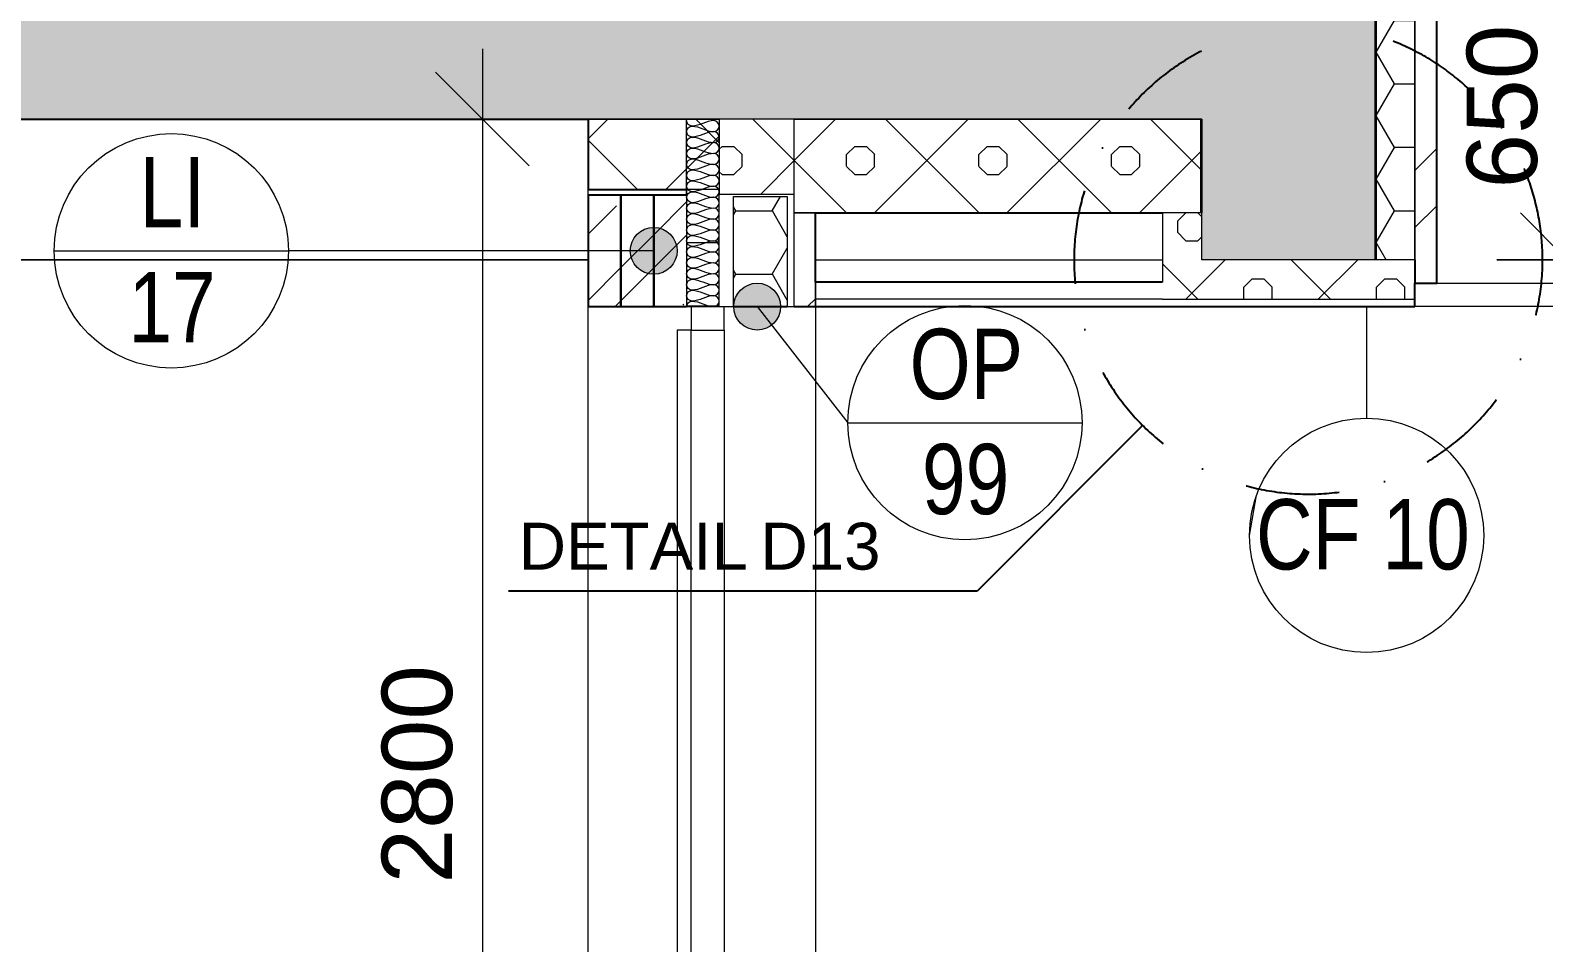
# Model space of a CAD drawing. Header units: millimetres. Extents: x -7743 to 191930, y -8645 to 72638.
# Drawn here: x 20869 to 24100, y 5243 to 7189 of the extents above; entities that cross this region are included whole.
import ezdxf

# ---------------------------------------------------------------- set-up
doc = ezdxf.new("R2010")
doc.units = ezdxf.units.MM
doc.linetypes.add('HA_DashDot_4mm-S1mm', pattern=[400, 200, -100, 0, -100])
for name, color, linetype, lineweight in [('A-____-____-DIMS', 9, 'Continuous', 5), ('A-____-____-DIMS-100', 9, 'Continuous', 5), ('A-CLNG-____-IDEN', 9, 'Continuous', 9), ('A-CLNG-____-MCUT', 9, 'Continuous', 25), ('A-CLNG-____-OTLN', 9, 'Continuous', 9), ('A-DETL-____-OTLN', 9, 'Continuous', 25), ('A-DETL-____-THIN', 9, 'Continuous', 9), ('A-DETL-GENF-OTLN', 9, 'Continuous', 9), ('A-DOOR-____-MCUT', 9, 'Continuous', 9), ('A-DOOR-____-OTLN', 9, 'Continuous', 9), ('A-FLOR-____-MCUT', 9, 'Continuous', 25), ('A-FLOR-____-OTLN', 9, 'Continuous', 9), ('A-FLOR-____-OVHD', 9, 'HA_DashDot_4mm-S1mm', 25), ('A-FLOR-____-PATT', 9, 'Continuous', 25), ('A-GENM-____-IDEN', 9, 'Continuous', 9), ('A-GENM-____-MCUT', 9, 'Continuous', 9), ('A-GENM-____-OTLN', 9, 'Continuous', 9), ('A-GLAZ-CWMG-MCUT', 9, 'Continuous', 5), ('A-GLAZ-CWMG-OTLN', 9, 'Continuous', 5), ('A-WALL-____-MCUT', 9, 'Continuous', 25), ('A-WALL-____-OTLN', 9, 'Continuous', 9), ('A-WALL-____-PATT', 9, 'Continuous', 25), ('G-____-____-TEXT', 9, 'Continuous', 5)]:
    doc.layers.add(name, color=color, linetype=linetype, lineweight=lineweight)
doc.styles.add('Arial', font='arial.ttf', dxfattribs={"height": 150})
doc.styles.add('Arial_2', font='arial.ttf', dxfattribs={"height": 100})
doc.styles.add('Arial_3', font='arial.ttf', dxfattribs={"width": 0.8, "height": 150})
doc.dimstyles.new('Inner_Dimensions', dxfattribs={"dimscale": 304.8, "dimtxt": 153.03891, "dimasz": 0.656168, "dimexe": 0.492126, "dimexo": 0.0625, "dimgap": 0.065617, "dimtad": 1, "dimdec": 0, "dimzin": 0, "dimdsep": 46, "dimtxsty": 'Arial', "dimblk1": 'OBLIQUE', "dimblk2": 'OBLIQUE', "dimsah": 1, "dimcen": 0.09, "dimdle": 0.492126, "dimazin": 0, "dimtfac": 1, "dimtdec": 4, "dimtix": 1, "dimtmove": 0, "dimatfit": 3, "dimfxl": 0.492126, "dimfxlon": 1, "dimtvp": 1, "dimtolj": 1, "dimtzin": 0, "dimlwd": 9, "dimlwe": 9, "dimarcsym": 2})
pattern_1 = [(45, (695.23, 1865.4), (-251.447, 251.447), []), (45, (695.23, 2246.4), (-251.447, 251.447), [])]
pattern_2 = [(45, (765.94, 1865.4), (-141.4214, 141.4214), []), (0, (991.29, 1931.64), (141.421, 141.421), [25, -257.843]), (45, (1016.29, 1931.64), (-141.4214, 141.4214), [25, -175]), (90, (1033.96, 1949.32), (-141.421, 141.421), [25, -257.843]), (135, (1033.96, 1974.32), (-141.4214, -141.4214), [25, -175]), (0, (991.29, 1992), (141.421, 141.421), [25, -257.843]), (45, (973.6, 1974.32), (-141.4214, 141.4214), [25, -175]), (90, (973.61, 1949.32), (-141.421, 141.421), [25, -257.843]), (135, (991.29, 1931.64), (-141.4214, -141.4214), [25, -175]), (135, (958.79, 1865.4), (-141.4214, -141.4214), [])]
pattern_3 = [(0, (695.234, 1865.4), (117.188, 67.658), [78.125, -156.25]), (120, (695.234, 1865.4), (-117.18755, 67.65879), [78.125, -156.25]), (60, (695.234, 1865.4), (0.00045, 135.31679), [0, -156.25, 78.125, 0])]
pattern_4 = [(45, (695.23, 1865.4), (-176.7767, 176.7767), []), (45, (765.94, 1865.4), (-176.7767, 176.7767), []), (45, (907.37, 1865.4), (-106.066, 247.4874), [100, -50, 3.353, -46.647])]

# ---------------------------------------------------------------- blocks, each defined once
blk = doc.blocks.new('Obdélníková příčel - 50x70mm EXT-1499822-ŘEZ A-A OBJEKT A')
at = {"layer": 'A-GLAZ-CWMG-MCUT', "color": 50}
for p, q in [((22280, 6600), (22280, 6550)), ((22350, 6550), (22350, 6600)), ((22280, 6550), (22350, 6550))]:
    blk.add_line(p, q, dxfattribs=at)
blk = doc.blocks.new('ABMV_CW_Single_Swing_Generic - Ex_Glass_SKLOPNE-1550612-ŘEZ A-A OBJEKT A')
at = {"layer": 'A-DOOR-____-MCUT', "color": 250}
for p, q in [((22250, 6550), (22250, 4250)), ((22280, 6550), (22250, 6550)), ((22280, 4250), (22280, 6550)), ((22250, 4250), (22280, 4250))]:
    blk.add_line(p, q, dxfattribs=at)
blk = doc.blocks.new('Obdélníková příčel - 50x70mm EXT-1499826-ŘEZ A-A OBJEKT A')
at = {"layer": 'A-GLAZ-CWMG-OTLN', "color": 50}
blk.add_line((22350, 6550), (22350, 4250), dxfattribs=at)
blk = doc.blocks.new('TB_Porotherm KP7_2500mm - TB_Porotherm KP7_2500mm-V20-ŘEZ A-A OBJEKT A')
at = {"layer": 'A-GENM-____-OTLN', "lineweight": 5}
h = blk.add_hatch(dxfattribs=at)
h.set_pattern_fill('FP_8', color=256, style=0, pattern_type=2)
h.set_pattern_definition(pattern_4)
h.paths.add_polyline_path([(22130, 6600), (22130, 6838), (22060, 6838), (22060, 6600)])
at = {"layer": 'A-GENM-____-MCUT', "color": 10, "lineweight": 25}
for p, q in [((22130, 6838), (22060, 6838)), ((22060, 6838), (22060, 6600)), ((22130, 6600), (22130, 6838)), ((22060, 6600), (22130, 6600))]:
    blk.add_line(p, q, dxfattribs=at)
blk = doc.blocks.new('TB_Porotherm KP7_2500mm - TB_Porotherm KP7_2500mm-V21-ŘEZ A-A OBJEKT A')
at = {"layer": 'A-GENM-____-OTLN', "lineweight": 5}
h = blk.add_hatch(dxfattribs=at)
h.set_pattern_fill('FP_8', color=256, style=0, pattern_type=2)
h.set_pattern_definition(pattern_4)
h.paths.add_polyline_path([(22200, 6600), (22200, 6838), (22130, 6838), (22130, 6600)])
at = {"layer": 'A-GENM-____-MCUT', "color": 10, "lineweight": 25}
for p, q in [((22200, 6838), (22130, 6838)), ((22130, 6838), (22130, 6600)), ((22200, 6600), (22200, 6838)), ((22130, 6600), (22200, 6600))]:
    blk.add_line(p, q, dxfattribs=at)
blk = doc.blocks.new('TB_Porotherm KP7_2500mm - TB_Porotherm KP7_2500mm-V22-ŘEZ A-A OBJEKT A')
at = {"layer": 'A-GENM-____-OTLN', "lineweight": 5}
h = blk.add_hatch(dxfattribs=at)
h.set_pattern_fill('FP_8', color=256, style=0, pattern_type=2)
h.set_pattern_definition(pattern_4)
h.paths.add_polyline_path([(22270, 6600), (22270, 6838), (22200, 6838), (22200, 6600)])
at = {"layer": 'A-GENM-____-MCUT', "color": 10, "lineweight": 25}
for p, q in [((22270, 6838), (22200, 6838)), ((22200, 6838), (22200, 6600)), ((22200, 6600), (22270, 6600))]:
    blk.add_line(p, q, dxfattribs=at)
blk = doc.blocks.new('185-01_OBJEKT A_Central_rvt-1-ŘEZ A-A OBJEKT A')
at = {"layer": 'A-FLOR-____-PATT', "lineweight": 9}
h = blk.add_hatch(color=254, dxfattribs=at)
h.paths.add_polyline_path([(23740.1, 6700), (23742.1, 6700), (23742.1, 7000), (23740.1, 7000), (23740.1, 6701.7)])
h.paths.add_polyline_path([(23740.1, 7350), (23742.1, 7350), (23742.1, 7650), (23740.1, 7650), (23740.1, 7351.7)])
at = {"layer": 'A-FLOR-____-PATT', "lineweight": 5}
h = blk.add_hatch(dxfattribs=at)
h.set_pattern_fill('FP_5', color=50, style=0, pattern_type=2)
h.set_pattern_definition(pattern_3)
h.paths.add_polyline_path([(23742.1, 6700), (23824.7, 6700), (23824.7, 7650), (23742.1, 7650), (23742.1, 6825.4)])
at = {"layer": 'A-FLOR-____-PATT', "lineweight": 9}
h = blk.add_hatch(color=254, dxfattribs=at)
h.paths.add_polyline_path([(-260, 7000), (23370.1, 7000.9), (23370.1, 7220), (-260, 7220)])
h.paths.add_polyline_path([(23742.1, 7000), (23742.1, 7220), (23740.1, 7219.6), (23740.1, 7000)])
at = {"layer": 'A-FLOR-____-PATT', "lineweight": 5}
h = blk.add_hatch(dxfattribs=at)
h.set_pattern_fill('FP_2', color=50, style=0, pattern_type=2)
h.set_pattern_definition(pattern_2)
h.paths.add_polyline_path([(22500, 6800), (23368.5, 6800), (23368.5, 7000), (22500, 7000), (22500, 6825.4)])
at = {"layer": 'A-WALL-____-PATT', "lineweight": 5}
h = blk.add_hatch(dxfattribs=at)
h.set_pattern_fill('FP_6', color=50, style=0, pattern_type=2)
h.set_pattern_definition(pattern_1)
h.paths.add_polyline_path([(23871.1, 6650), (23871.1, 11696.7), (23824.7, 11703.5), (23824.7, 6650)])
h = blk.add_hatch(dxfattribs=at)
h.set_pattern_fill('FP_3', color=50, style=0, pattern_type=2)
h.set_pattern_definition([(45, (695.23, 1865.4), (-212.132, 212.132), []), (45, (845.23, 1865.4), (-212.132, 212.132), []), (315, (695.23, 1865.4), (212.132, 212.132), []), (315, (845.23, 1865.4), (212.132, 212.132), [])])
h.paths.add_polyline_path([(22420, 4070), (22500, 4070), (22500, 4200), (22420, 4200)])
h.paths.add_polyline_path([(22337.9, 6850), (22340, 6850), (22340, 7000), (22060, 7000), (22060, 6850), (22300, 6850)])
h = blk.add_hatch(dxfattribs=at)
h.set_pattern_fill('FP_5', color=50, style=0, pattern_type=2)
h.set_pattern_definition(pattern_3)
h.paths.add_polyline_path([(22370, 6600), (22485, 6600), (22485, 6835), (22370, 6835), (22370, 6670)])
h = blk.add_hatch(dxfattribs=at)
h.set_pattern_fill('FP_6', color=50, style=0, pattern_type=2)
h.set_pattern_definition(pattern_1)
h.paths.add_polyline_path([(22545, 2400), (22545, 3820), (22500, 3820), (22500, 2400)])
h.paths.add_polyline_path([(22545, 6600), (22545, 6800), (22500, 6800), (22500, 6600)])
at = {"layer": 'A-CLNG-____-MCUT', "color": 10}
for p, q in [((23286.1, 6652), (22545, 6652)), ((23824.7, 6600), (23824.7, 6650)), ((22545, 6600), (23824.7, 6600))]:
    blk.add_line(p, q, dxfattribs=at)
at = {"layer": 'A-CLNG-____-MCUT', "color": 250, "lineweight": 9}
for p, q in [((22545, 6652), (22545, 6616)), ((23824.7, 6650), (23824.7, 6652)), ((22545, 6616), (22545, 6600)), ((23286.1, 6616), (22545, 6616))]:
    blk.add_line(p, q, dxfattribs=at)
at = {"layer": 'A-CLNG-____-OTLN', "color": 250}
blk.add_line((24897.8, 6600), (23824.7, 6600), dxfattribs=at)
at = {"layer": 'A-FLOR-____-MCUT', "color": 10}
for p, q in [((19095, 7000), (22060, 7000)), ((23368.5, 7000), (23370.1, 7000)), ((23368.5, 6800), (23368.5, 7000)), ((22545, 6800), (23286.1, 6800))]:
    blk.add_line(p, q, dxfattribs=at)
at = {"layer": 'A-FLOR-____-MCUT', "color": 250, "lineweight": 9}
for p, q in [((22060, 7000), (22340, 7000)), ((22500, 7000), (23368.5, 7000)), ((23368.5, 7000), (22500, 7000)), ((22500, 6800), (22545, 6800))]:
    blk.add_line(p, q, dxfattribs=at)
at = {"layer": 'A-FLOR-____-OTLN', "color": 250}
for p, q in [((23824.7, 6700), (23824.7, 7650)), ((23742.1, 7000), (23742.1, 7220)), ((23742.1, 7220), (23742.1, 7000)), ((23742.1, 6700), (23742.1, 7000)), ((23742.1, 7000), (23742.1, 6700)), ((19095, 6700), (22060, 6700)), ((22545, 6700), (23286.1, 6700))]:
    blk.add_line(p, q, dxfattribs=at)
at = {"layer": 'A-WALL-____-MCUT', "color": 10}
for p, q in [((23871.1, 6650), (23871.1, 11696.7)), ((22060, 7000), (22060, 6850)), ((22060, 6850), (22270, 6850)), ((22545, 6652), (22545, 6800)), ((23824.7, 6700), (23824.7, 6652)), ((23824.7, 6650), (23871.1, 6650)), ((22370, 6600), (22485, 6600)), ((22500, 6600), (22545, 6600))]:
    blk.add_line(p, q, dxfattribs=at)
at = {"layer": 'A-WALL-____-MCUT', "color": 250, "lineweight": 9}
for p, q in [((22340, 7000), (22060, 7000)), ((22545, 6800), (22500, 6800)), ((22545, 6616), (22545, 6652)), ((23824.7, 6652), (23824.7, 6650)), ((22545, 6600), (22545, 6616))]:
    blk.add_line(p, q, dxfattribs=at)
at = {"layer": 'A-WALL-____-OTLN', "color": 250}
for p, q in [((23824.7, 7650), (23824.7, 6700)), ((22060, 6838), (22060, 6850)), ((22060, 6700), (19095, 6700)), ((23871.1, 6650), (24948.6, 6650)), ((22060, 4200), (22060, 6600)), ((22545, 6600), (22545, 4200))]:
    blk.add_line(p, q, dxfattribs=at)
at = {"layer": 'A-DOOR-____-OTLN', "color": 250, "lineweight": 9}
blk.add_blockref('ABMV_CW_Single_Swing_Generic - Ex_Glass_SKLOPNE-1550612-ŘEZ A-A OBJEKT A', (0, 0), dxfattribs=at)
at = {"layer": 'A-GENM-____-OTLN', "color": 250, "lineweight": 9}
for name in ['TB_Porotherm KP7_2500mm - TB_Porotherm KP7_2500mm-V20-ŘEZ A-A OBJEKT A', 'TB_Porotherm KP7_2500mm - TB_Porotherm KP7_2500mm-V21-ŘEZ A-A OBJEKT A', 'TB_Porotherm KP7_2500mm - TB_Porotherm KP7_2500mm-V22-ŘEZ A-A OBJEKT A']:
    blk.add_blockref(name, (0, 0), dxfattribs=at)
at = {"layer": 'A-GLAZ-CWMG-OTLN', "color": 250, "lineweight": 9}
for name in ['Obdélníková příčel - 50x70mm EXT-1499822-ŘEZ A-A OBJEKT A', 'Obdélníková příčel - 50x70mm EXT-1499826-ŘEZ A-A OBJEKT A']:
    blk.add_blockref(name, (0, 0), dxfattribs=at)
blk = doc.blocks.new('DIMBLOCK25-ŘEZ A-A OBJEKT A')
at = {"layer": 'A-____-____-DIMS-100', "lineweight": 9}
for p, q in [((21834.2, 7150), (21834.2, 4050)), ((21834.2, 7000), (21734.2, 7100)), ((21984.2, 7000), (21684.2, 7000)), ((21834.2, 7000), (21934.2, 6900)), ((21834.2, 7000), (21984.2, 7000)), ((21834.2, 4200), (21734.2, 4300)), ((21984.2, 4200), (21684.2, 4200)), ((21834.2, 4200), (21934.2, 4100)), ((21834.2, 4200), (21984.2, 4200))]:
    blk.add_line(p, q, dxfattribs=at)
at = {"layer": 'A-____-____-DIMS-100', "color": 0, "lineweight": 9, "insert": (21619.5, 5369.3), "char_height": 150, "width": 553.765, "attachment_point": 1, "rotation": 90, "line_spacing_factor": 0.941778, "style": 'Arial'}
blk.add_mtext('2800', dxfattribs=at)
blk = doc.blocks.new('_Oblique')
at = {"color": 0, "linetype": 'ByBlock', "lineweight": -2}
blk.add_line((-0.5, -0.5), (0.5, 0.5), dxfattribs=at)
blk = doc.blocks.new('HA_Tag_Ceiling - Group _ Type Mark-1822524-ŘEZ A-A OBJEKT A')
at = {"layer": 'A-CLNG-____-IDEN'}
blk.add_line((14892.5, 2040.3), (14907.6, 2125.8), dxfattribs=at)
blk.add_circle((15142.5, 2040.3), 250, dxfattribs=at)
blk = doc.blocks.new('HA_TAG_GM_Products - Generic-588599-ŘEZ A-A OBJEKT A')
at = {"layer": 'A-GENM-____-IDEN'}
blk.add_line((20920.4, 6719), (21420.4, 6719), dxfattribs=at)
blk.add_circle((21170.4, 6719), 250, dxfattribs=at)
blk = doc.blocks.new('DIMBLOCK72-ŘEZ A-A OBJEKT A')
at = {"layer": 'A-____-____-DIMS-100', "lineweight": 9}
for p, q in [((24149.8, 7350), (24049.8, 7450)), ((24299.8, 7350), (23999.8, 7350)), ((24149.8, 7350), (24149.8, 6550)), ((24149.8, 7350), (24249.8, 7250)), ((24149.8, 7350), (24299.8, 7350)), ((24149.8, 6700), (24049.8, 6800)), ((23999.8, 6700), (24299.8, 6700)), ((24149.8, 6700), (23999.8, 6700)), ((24149.8, 6700), (24249.8, 6600))]:
    blk.add_line(p, q, dxfattribs=at)
at = {"layer": 'A-____-____-DIMS-100', "color": 0, "lineweight": 9, "insert": (23935.1, 6851.9), "char_height": 150, "width": 415.324, "attachment_point": 1, "rotation": 90, "line_spacing_factor": 0.941778, "style": 'Arial'}
blk.add_mtext('650', dxfattribs=at)

msp = doc.modelspace()

# ---------------------------------------------------------------- hatches: boundary and pattern name
at = {"layer": 'A-DETL-GENF-OTLN'}
msp.add_hatch(color=254, dxfattribs=at).paths.add_polyline_path([(23370.1, 6700), (23740.1, 6700), (23740.1, 7650), (23370.1, 7650), (23370.1, 6800)])
at = {"layer": 'A-DETL-GENF-OTLN', "lineweight": 5}
h = msp.add_hatch(dxfattribs=at)
h.set_pattern_fill('FP_2', color=50, style=0, pattern_type=2)
h.set_pattern_definition(pattern_2)
h.paths.add_polyline_path([(22500, 6840), (22500, 7000), (22340, 7000), (22340, 6840)])
h = msp.add_hatch(dxfattribs=at)
h.set_pattern_fill('FP_16', color=50, style=0, pattern_type=2)
h.set_pattern_definition([(0, (695.234, 1865.4), (117.188, 67.658), [78.125, -156.25]), (120, (695.234, 1865.4), (-117.18705, 67.65792), [78.125, -156.25]), (60, (695.234, 1865.4), (0.00045, 135.31679), [0, -156.25, 78.125, 0])])
h.paths.add_polyline_path([(22337.9, 6600), (22340, 6600), (22340, 6850), (22270, 6850), (22270, 6600)])
h = msp.add_hatch(dxfattribs=at)
h.set_pattern_fill('FP_2', color=50, style=0, pattern_type=2)
h.set_pattern_definition(pattern_2)
h.paths.add_polyline_path([(23824.1, 6616), (23824.1, 6700), (23370.1, 6700), (23370.1, 6800), (23286.1, 6800), (23286.1, 6616)])
at = {"layer": 'A-GENM-____-IDEN'}
h = msp.add_hatch(color=256, dxfattribs=at)
edge = h.paths.add_edge_path()
edge.add_arc((22200, 6719), 50, 0, 360)
h = msp.add_hatch(color=256, dxfattribs=at)
edge = h.paths.add_edge_path()
edge.add_arc((22420.9, 6600), 50, 0, 360)

# ---------------------------------------------------------------- linework, layer by layer
at = {"layer": 'A-CLNG-____-IDEN'}
msp.add_line((23721.4, 6600), (23721.4, 6362), dxfattribs=at)
at = {"layer": 'A-DETL-____-OTLN'}
for p, q in [((23243.5, 6346.4), (22890, 5992.9)), ((22890, 5992.9), (21890, 5992.9))]:
    msp.add_line(p, q, dxfattribs=at)
at = {"layer": 'A-DETL-____-OTLN', "lineweight": 9}
for points in [[(22281.7, 6985), (22276.2, 6985), (22270, 6991.2), (22270, 6996.7)], [(22281.7, 6961.7), (22276.2, 6961.7), (22263.8, 6973.3), (22276.2, 6985), (22281.7, 6985)], [(22328.3, 6996.7), (22312.3, 6996.7), (22297.7, 6985), (22281.7, 6985)], [(22281.7, 6985), (22297.7, 6985), (22312.3, 6973.3), (22328.3, 6973.3)], [(22328.3, 6973.3), (22333.8, 6973.3), (22346.2, 6985), (22333.8, 6996.7), (22328.3, 6996.7)], [(22281.7, 6938.3), (22276.2, 6938.3), (22263.8, 6950), (22276.2, 6961.7), (22281.7, 6961.7)], [(22328.3, 6973.3), (22312.3, 6973.3), (22297.7, 6961.7), (22281.7, 6961.7)], [(22281.7, 6961.7), (22297.7, 6961.7), (22312.3, 6950), (22328.3, 6950)], [(22328.3, 6950), (22312.3, 6950), (22297.7, 6938.3), (22281.7, 6938.3)], [(22328.3, 6950), (22333.8, 6950), (22346.2, 6961.7), (22333.8, 6973.3), (22328.3, 6973.3)], [(22328.3, 6926.7), (22333.8, 6926.7), (22346.2, 6938.3), (22333.8, 6950), (22328.3, 6950)], [(22281.7, 6915), (22276.2, 6915), (22263.8, 6926.7), (22276.2, 6938.3), (22281.7, 6938.3)], [(22281.7, 6891.7), (22276.2, 6891.7), (22263.8, 6903.3), (22276.2, 6915), (22281.7, 6915)], [(22281.7, 6938.3), (22297.7, 6938.3), (22312.3, 6926.7), (22328.3, 6926.7)], [(22328.3, 6926.7), (22312.3, 6926.7), (22297.7, 6915), (22281.7, 6915)], [(22281.7, 6915), (22297.7, 6915), (22312.3, 6903.3), (22328.3, 6903.3)], [(22328.3, 6903.3), (22333.8, 6903.3), (22346.2, 6915), (22333.8, 6926.7), (22328.3, 6926.7)], [(22281.7, 6868.3), (22276.2, 6868.3), (22263.8, 6880), (22276.2, 6891.7), (22281.7, 6891.7)], [(22328.3, 6903.3), (22312.3, 6903.3), (22297.7, 6891.7), (22281.7, 6891.7)], [(22281.7, 6891.7), (22297.7, 6891.7), (22312.3, 6880), (22328.3, 6880)], [(22328.3, 6880), (22333.8, 6880), (22346.2, 6891.7), (22333.8, 6903.3), (22328.3, 6903.3)], [(22281.7, 6845), (22276.2, 6845), (22263.8, 6856.7), (22276.2, 6868.3), (22281.7, 6868.3)], [(22328.3, 6880), (22312.3, 6880), (22297.7, 6868.3), (22281.7, 6868.3)], [(22281.7, 6868.3), (22297.7, 6868.3), (22312.3, 6856.7), (22328.3, 6856.7)], [(22328.3, 6856.7), (22312.3, 6856.7), (22297.7, 6845), (22281.7, 6845)], [(22328.3, 6856.7), (22333.8, 6856.7), (22346.2, 6868.3), (22333.8, 6880), (22328.3, 6880)], [(22328.3, 6833.3), (22333.8, 6833.3), (22346.2, 6845), (22333.8, 6856.7), (22328.3, 6856.7)], [(22281.7, 6821.7), (22276.2, 6821.7), (22263.8, 6833.3), (22276.2, 6845), (22281.7, 6845)], [(22281.7, 6798.3), (22276.2, 6798.3), (22263.8, 6810), (22276.2, 6821.7), (22281.7, 6821.7)], [(22281.7, 6845), (22297.7, 6845), (22312.3, 6833.3), (22328.3, 6833.3)], [(22328.3, 6833.3), (22312.3, 6833.3), (22297.7, 6821.7), (22281.7, 6821.7)], [(22281.7, 6821.7), (22297.7, 6821.7), (22312.3, 6810), (22328.3, 6810)], [(22328.3, 6810), (22333.8, 6810), (22346.2, 6821.7), (22333.8, 6833.3), (22328.3, 6833.3)], [(22281.7, 6775), (22276.2, 6775), (22263.8, 6786.7), (22276.2, 6798.3), (22281.7, 6798.3)], [(22328.3, 6810), (22312.3, 6810), (22297.7, 6798.3), (22281.7, 6798.3)], [(22281.7, 6798.3), (22297.7, 6798.3), (22312.3, 6786.7), (22328.3, 6786.7)], [(22328.3, 6786.7), (22312.3, 6786.7), (22297.7, 6775), (22281.7, 6775)], [(22328.3, 6786.7), (22333.8, 6786.7), (22346.2, 6798.3), (22333.8, 6810), (22328.3, 6810)], [(22328.3, 6763.3), (22333.8, 6763.3), (22346.2, 6775), (22333.8, 6786.7), (22328.3, 6786.7)], [(22281.7, 6751.7), (22276.2, 6751.7), (22263.8, 6763.3), (22276.2, 6775), (22281.7, 6775)], [(22281.7, 6728.3), (22276.2, 6728.3), (22263.8, 6740), (22276.2, 6751.7), (22281.7, 6751.7)], [(22281.7, 6775), (22297.7, 6775), (22312.3, 6763.3), (22328.3, 6763.3)], [(22328.3, 6763.3), (22312.3, 6763.3), (22297.7, 6751.7), (22281.7, 6751.7)], [(22281.7, 6751.7), (22297.7, 6751.7), (22312.3, 6740), (22328.3, 6740)], [(22328.3, 6740), (22333.8, 6740), (22346.2, 6751.7), (22333.8, 6763.3), (22328.3, 6763.3)], [(22281.7, 6705), (22276.2, 6705), (22263.8, 6716.7), (22276.2, 6728.3), (22281.7, 6728.3)], [(22328.3, 6740), (22312.3, 6740), (22297.7, 6728.3), (22281.7, 6728.3)], [(22281.7, 6728.3), (22297.7, 6728.3), (22312.3, 6716.7), (22328.3, 6716.7)], [(22328.3, 6716.7), (22333.8, 6716.7), (22346.2, 6728.3), (22333.8, 6740), (22328.3, 6740)], [(22281.7, 6681.7), (22276.2, 6681.7), (22263.8, 6693.3), (22276.2, 6705), (22281.7, 6705)], [(22328.3, 6716.7), (22312.3, 6716.7), (22297.7, 6705), (22281.7, 6705)], [(22281.7, 6705), (22297.7, 6705), (22312.3, 6693.3), (22328.3, 6693.3)], [(22328.3, 6693.3), (22312.3, 6693.3), (22297.7, 6681.7), (22281.7, 6681.7)], [(22328.3, 6693.3), (22333.8, 6693.3), (22346.2, 6705), (22333.8, 6716.7), (22328.3, 6716.7)], [(22328.3, 6670), (22333.8, 6670), (22346.2, 6681.7), (22333.8, 6693.3), (22328.3, 6693.3)], [(22281.7, 6658.3), (22276.2, 6658.3), (22263.8, 6670), (22276.2, 6681.7), (22281.7, 6681.7)], [(22281.7, 6635), (22276.2, 6635), (22263.8, 6646.7), (22276.2, 6658.3), (22281.7, 6658.3)], [(22281.7, 6681.7), (22297.7, 6681.7), (22312.3, 6670), (22328.3, 6670)], [(22328.3, 6670), (22312.3, 6670), (22297.7, 6658.3), (22281.7, 6658.3)], [(22281.7, 6658.3), (22297.7, 6658.3), (22312.3, 6646.7), (22328.3, 6646.7)], [(22328.3, 6646.7), (22333.8, 6646.7), (22346.2, 6658.3), (22333.8, 6670), (22328.3, 6670)], [(22281.7, 6611.7), (22276.2, 6611.7), (22263.8, 6623.3), (22276.2, 6635), (22281.7, 6635)], [(22328.3, 6646.7), (22312.3, 6646.7), (22297.7, 6635), (22281.7, 6635)], [(22281.7, 6635), (22297.7, 6635), (22312.3, 6623.3), (22328.3, 6623.3)], [(22328.3, 6623.3), (22312.3, 6623.3), (22297.7, 6611.7), (22281.7, 6611.7)], [(22328.3, 6623.3), (22333.8, 6623.3), (22346.2, 6635), (22333.8, 6646.7), (22328.3, 6646.7)], [(22328.3, 6600), (22333.8, 6600), (22346.2, 6611.7), (22333.8, 6623.3), (22328.3, 6623.3)], [(22270, 6600), (22270, 6605.5), (22276.2, 6611.7), (22281.7, 6611.7)], [(22281.7, 6611.7), (22297.7, 6611.7), (22312.3, 6600), (22328.3, 6600)]]:
    msp.add_open_spline(points, degree=3, dxfattribs=at)
at = {"layer": 'A-DETL-____-THIN'}
for p, q in [((23740.1, 7000), (23740.1, 7650)), ((22270, 6838), (22270, 7000)), ((22340, 7000), (22340, 6840)), ((22500, 7000), (22340, 7000)), ((22500, 6840), (22500, 7000)), ((23370.1, 7000), (23370.1, 6800)), ((23740.1, 6700), (23740.1, 7000)), ((22340, 6850), (22270, 6850)), ((22270, 6850), (22270, 6600)), ((22340, 6600), (22340, 6840)), ((22340, 6840), (22500, 6840)), ((22370, 6600), (22370, 6835)), ((22370, 6835), (22485, 6835)), ((22485, 6835), (22485, 6600)), ((22500, 6600), (22500, 6840)), ((23370.1, 6800), (23286.1, 6800)), ((23286.1, 6800), (23286.1, 6652)), ((23370.1, 6700), (23370.1, 6800)), ((23824.1, 6700), (23370.1, 6700)), ((23824.1, 6616), (23824.1, 6700)), ((22270, 6600), (22340, 6600)), ((22340, 6600), (22370, 6600)), ((22485, 6600), (22500, 6600)), ((23286.1, 6616), (23824.1, 6616))]:
    msp.add_line(p, q, dxfattribs=at)
at = {"layer": 'A-FLOR-____-OVHD'}
for start, end in [(0, 73.3154), (117.1008, 360)]:
    msp.add_arc((23597.1, 6700), 500, start, end, dxfattribs=at)
at = {"layer": 'A-GENM-____-IDEN'}
for p, q in [((22200, 6719), (21420.4, 6719)), ((22420.9, 6600), (22614.1, 6352.4))]:
    msp.add_line(p, q, dxfattribs=at)
for centre in [(22200, 6719), (22420.9, 6600)]:
    msp.add_circle(centre, 50, dxfattribs=at)

# ---------------------------------------------------------------- block references
at = {"lineweight": 5}
msp.add_blockref('185-01_OBJEKT A_Central_rvt-1-ŘEZ A-A OBJEKT A', (0, 0), dxfattribs=at)
at = {"layer": 'A-CLNG-____-IDEN'}
msp.add_blockref('HA_Tag_Ceiling - Group _ Type Mark-1822524-ŘEZ A-A OBJEKT A', (8578.9, 4071.7), dxfattribs=at)
at = {"layer": 'A-GENM-____-IDEN'}
for p in [(0, 0), (1693.7, -366.6)]:
    msp.add_blockref('HA_TAG_GM_Products - Generic-588599-ŘEZ A-A OBJEKT A', p, dxfattribs=at)

# ---------------------------------------------------------------- texts
at = {"layer": 'A-CLNG-____-IDEN', "lineweight": 5, "insert": (23485.3, 6189.3), "char_height": 150, "width": 564.388, "attachment_point": 1, "style": 'Arial_3'}
msp.add_mtext('CF 10', dxfattribs=at)
at = {"layer": 'A-GENM-____-IDEN', "lineweight": 5, "char_height": 150, "attachment_point": 1, "style": 'Arial_3'}
for s, insert, width in [('LI', (21102.7, 6919.3), 173.164), ('17', (21078.7, 6673.8), 230.886), ('OP', (22746.1, 6552.7), 295.021), ('99', (22772.5, 6307.2), 230.886)]:
    msp.add_mtext(s, dxfattribs=dict(at, insert=insert, width=width))
at = {"layer": 'G-____-____-TEXT', "color": 7, "lineweight": 9, "char_height": 100, "attachment_point": 1, "style": 'Arial_2'}
for s, insert, width in [('DETAIL ', (21911.9, 6138.9), 625.316), ('D13', (22427.8, 6138.9), 312.658)]:
    msp.add_mtext(s, dxfattribs=dict(at, insert=insert, width=width))

# ---------------------------------------------------------------- dimensions: what is measured, and where the dimension line sits
at = {"layer": 'A-____-____-DIMS', "lineweight": 9}
for base, p1, p2, override, picture, middle in [((24149.8, 6700), (24299.8, 7350), (23999.8, 6700), {"dimpost": '<>', "dimfxl": 715.891053}, 'DIMBLOCK72-ŘEZ A-A OBJEKT A', (24053.2, 7025)), ((21834.2, 4200), (21984.2, 7000), (21984.2, 4200), {"dimpost": '<>', "dimfxl": 2800}, 'DIMBLOCK25-ŘEZ A-A OBJEKT A', (21737.6, 5600))]:
    dim = msp.add_linear_dim(base=base, p1=p1, p2=p2, angle=90, dimstyle='Inner_Dimensions', override=override, dxfattribs=at)
    dim.commit()
    dim.dimension.update_dxf_attribs({"geometry": picture, "text_midpoint": middle})

doc.saveas('drawing.dxf')
